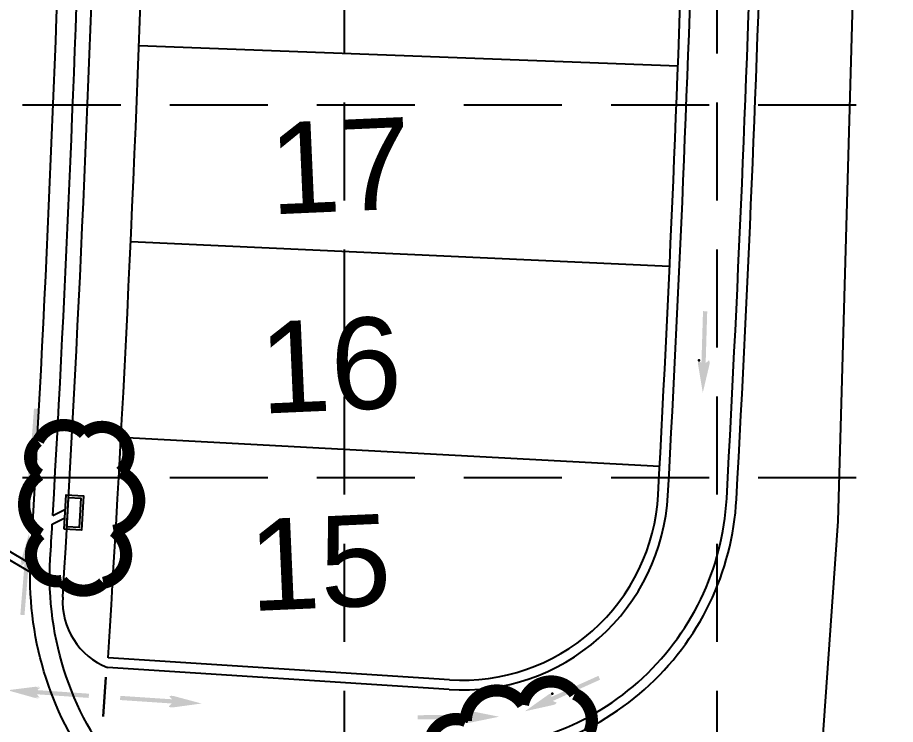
# Model space of a CAD drawing. Header units: feet. Extents: x 6037 to 11520, y 4436 to 7866.
# Drawn here: x 10243.1 to 10444.5, y 6351 to 6513.3 of the extents above; entities that cross this region are included whole.
import ezdxf
from ezdxf.enums import TextEntityAlignment as Align

# ---------------------------------------------------------------- set-up
doc = ezdxf.new("R2010")
doc.units = ezdxf.units.FT
doc.header["$LTSCALE"] = 0.4
doc.header["$MEASUREMENT"] = 0
doc.linetypes.add('DASHED2', pattern=[0.375, 0.25, -0.125])
doc.linetypes.add('HIDDEN', pattern=[0.375, 0.25, -0.125])
for name, color, linetype in [('1 LOT NUMBER', 7, 'Continuous'), ('BASE', 7, 'Continuous'), ('grid', 254, 'HIDDEN'), ('Level 1', 7, 'Continuous'), ('LOTLINE', 7, 'Continuous'), ('PAVING', 7, 'Continuous'), ('ROW', 7, 'Continuous'), ('STORM', 7, 'Continuous'), ('STORM INLET', 7, 'Continuous')]:
    doc.layers.add(name, color=color, linetype=linetype)
doc.styles.get("Standard").update_dxf_attribs({"font": 'ARIAL.TTF'})

msp = doc.modelspace()

# ---------------------------------------------------------------- hatches: boundary and pattern name
at = {"layer": 'PAVING', "linetype": 'Continuous', "lineweight": 30}
h = msp.add_hatch(color=256, dxfattribs=at)
edge = h.paths.add_edge_path()
edge.add_line((10401.66, 6434.55), (10400.96, 6433.95))
edge.add_line((10400.96, 6433.95), (10401.32, 6445.86))
edge.add_line((10401.32, 6445.86), (10400.35, 6445.88))
edge.add_line((10400.35, 6445.88), (10399.99, 6433.98))
edge.add_line((10399.99, 6433.98), (10399.45, 6434.6))
edge.add_line((10399.45, 6434.6), (10399.45, 6434.6))
edge.add_ellipse((10399.38, 6434), major_axis=(0.019, 0.63), ratio=0.285714, start_angle=342.8173, end_angle=484.7269)
edge.add_line((10399.22, 6433.65), (10399.22, 6433.65))
edge.add_line((10399.22, 6433.65), (10400.3, 6427.16))
edge.add_line((10400.3, 6427.16), (10401.82, 6433.57))
edge.add_line((10401.82, 6433.57), (10401.82, 6433.56))
edge.add_ellipse((10401.69, 6433.94), major_axis=(0.019, 0.63), ratio=0.285714, start_angle=234.1685, end_angle=374.4967)
edge.add_line((10401.66, 6434.55), (10401.66, 6434.55))
edge.add_line((10401.66, 6434.55), (10401.66, 6434.55))
at = {"layer": 'PAVING'}
h = msp.add_hatch(color=256, dxfattribs=at)
edge = h.paths.add_edge_path()
edge.add_line((10245.45, 6412.27), (10245.97, 6411.63))
edge.add_line((10245.97, 6411.63), (10246.84, 6423.5))
edge.add_line((10246.84, 6423.5), (10247.81, 6423.43))
edge.add_line((10247.81, 6423.43), (10246.93, 6411.56))
edge.add_line((10246.93, 6411.56), (10247.66, 6412.12))
edge.add_line((10247.66, 6412.12), (10247.66, 6412.12))
edge.add_ellipse((10247.66, 6411.51), major_axis=(0.046, 0.628), ratio=0.285714, start_angle=-125.8315, end_angle=14.4967, ccw=False)
edge.add_line((10247.78, 6411.13), (10247.78, 6411.13))
edge.add_line((10247.78, 6411.13), (10245.99, 6404.8))
edge.add_line((10245.99, 6404.8), (10245.18, 6411.33))
edge.add_line((10245.18, 6411.33), (10245.18, 6411.33))
edge.add_ellipse((10245.36, 6411.68), major_axis=(0.046, 0.628), ratio=0.285714, start_angle=-17.1827, end_angle=124.7269, ccw=False)
edge.add_line((10245.45, 6412.27), (10245.45, 6412.27))
edge.add_line((10245.45, 6412.27), (10245.45, 6412.27))
edge.add_line((10245.45, 6412.27), (10245.45, 6412.27))
h = msp.add_hatch(color=256, dxfattribs=at)
edge = h.paths.add_edge_path()
edge.add_line((10246.17, 6387.32), (10245.65, 6387.98))
edge.add_line((10245.65, 6387.98), (10244.67, 6376.11))
edge.add_line((10244.67, 6376.11), (10243.71, 6376.19))
edge.add_line((10243.71, 6376.19), (10244.69, 6388.05))
edge.add_line((10244.69, 6388.05), (10243.96, 6387.5))
edge.add_line((10243.96, 6387.5), (10243.96, 6387.49))
edge.add_ellipse((10243.96, 6388.11), major_axis=(-0.052, -0.628), ratio=0.285714, start_angle=-125.8315, end_angle=14.4967, ccw=False)
edge.add_line((10243.85, 6388.49), (10243.85, 6388.48))
edge.add_line((10243.85, 6388.48), (10245.7, 6394.8))
edge.add_line((10245.7, 6394.8), (10246.45, 6388.26))
edge.add_line((10246.45, 6388.26), (10246.44, 6388.27))
edge.add_ellipse((10246.27, 6387.92), major_axis=(-0.052, -0.628), ratio=0.285714, start_angle=-17.1827, end_angle=124.7269, ccw=False)
edge.add_line((10246.16, 6387.32), (10246.17, 6387.32))
edge.add_line((10246.17, 6387.32), (10246.17, 6387.32))
edge.add_line((10246.17, 6387.32), (10246.17, 6387.32))
at = {"layer": 'PAVING', "linetype": 'Continuous', "lineweight": 30}
h = msp.add_hatch(color=256, dxfattribs=at)
edge = h.paths.add_edge_path()
edge.add_line((10366.73, 6356.04), (10365.89, 6356.41))
edge.add_line((10365.89, 6356.41), (10376.75, 6361.29))
edge.add_line((10376.75, 6361.29), (10376.35, 6362.17))
edge.add_line((10376.35, 6362.17), (10365.49, 6357.29))
edge.add_line((10365.49, 6357.29), (10365.81, 6358.05))
edge.add_line((10365.81, 6358.05), (10365.81, 6358.06))
edge.add_ellipse((10365.24, 6357.86), major_axis=(0.575, 0.258), ratio=0.285714, start_angle=342.8173, end_angle=484.7269)
edge.add_line((10364.85, 6357.85), (10364.85, 6357.85))
edge.add_line((10364.85, 6357.85), (10359.49, 6354.04))
edge.add_line((10359.49, 6354.04), (10365.92, 6355.47))
edge.add_line((10365.92, 6355.47), (10365.92, 6355.47))
edge.add_ellipse((10366.19, 6355.75), major_axis=(0.575, 0.258), ratio=0.285714, start_angle=234.1685, end_angle=374.4967)
edge.add_line((10366.73, 6356.04), (10366.73, 6356.04))
edge.add_line((10366.73, 6356.04), (10366.73, 6356.04))
h = msp.add_hatch(color=256, dxfattribs=at)
edge = h.paths.add_edge_path()
edge.add_line((10248.23, 6359.42), (10247.59, 6358.9))
edge.add_line((10247.59, 6358.9), (10259.47, 6358.08))
edge.add_line((10259.47, 6358.08), (10259.4, 6357.11))
edge.add_line((10259.4, 6357.11), (10247.52, 6357.94))
edge.add_line((10247.52, 6357.94), (10248.09, 6357.21))
edge.add_line((10248.09, 6357.21), (10248.09, 6357.21))
edge.add_ellipse((10247.48, 6357.21), major_axis=(0.629, -0.044), ratio=0.285714, start_angle=-125.8315, end_angle=14.4967, ccw=False)
edge.add_line((10247.1, 6357.09), (10247.1, 6357.09))
edge.add_line((10247.1, 6357.09), (10240.76, 6358.87))
edge.add_line((10240.76, 6358.87), (10247.29, 6359.69))
edge.add_line((10247.29, 6359.69), (10247.29, 6359.69))
edge.add_ellipse((10247.64, 6359.52), major_axis=(0.629, -0.044), ratio=0.285714, start_angle=-17.1827, end_angle=124.7269, ccw=False)
edge.add_line((10248.23, 6359.42), (10248.23, 6359.42))
edge.add_line((10248.23, 6359.42), (10248.23, 6359.42))
edge.add_line((10248.23, 6359.42), (10248.23, 6359.42))
h = msp.add_hatch(color=256, dxfattribs=at)
edge = h.paths.add_edge_path()
edge.add_line((10277.97, 6357.39), (10278.54, 6356.79))
edge.add_line((10278.54, 6356.79), (10266.65, 6357.58))
edge.add_line((10266.65, 6357.58), (10266.59, 6356.62))
edge.add_line((10266.59, 6356.62), (10278.47, 6355.83))
edge.add_line((10278.47, 6355.83), (10277.81, 6355.18))
edge.add_line((10277.81, 6355.18), (10277.81, 6355.18))
edge.add_ellipse((10278.41, 6355.1), major_axis=(-0.629, 0.042), ratio=0.285714, start_angle=345.5033, end_angle=485.8315)
edge.add_line((10278.77, 6354.93), (10278.77, 6354.93))
edge.add_line((10278.77, 6354.93), (10285.29, 6355.82))
edge.add_line((10285.29, 6355.82), (10278.94, 6357.53))
edge.add_line((10278.94, 6357.53), (10278.94, 6357.53))
edge.add_ellipse((10278.57, 6357.41), major_axis=(-0.629, 0.042), ratio=0.285714, start_angle=235.2731, end_angle=377.1827)
edge.add_line((10277.97, 6357.39), (10277.97, 6357.39))
edge.add_line((10277.97, 6357.39), (10277.97, 6357.39))
edge.add_line((10277.97, 6357.39), (10277.97, 6357.39))
h = msp.add_hatch(color=256, dxfattribs=at)
edge = h.paths.add_edge_path()
edge.add_line((10346.14, 6353.88), (10346.76, 6353.2))
edge.add_line((10346.76, 6353.2), (10334.85, 6353.14))
edge.add_line((10334.85, 6353.14), (10334.86, 6352.17))
edge.add_line((10334.86, 6352.17), (10346.76, 6352.24))
edge.add_line((10346.76, 6352.24), (10346.16, 6351.67))
edge.add_line((10346.16, 6351.67), (10346.16, 6351.67))
edge.add_ellipse((10346.76, 6351.62), major_axis=(-0.63, -0.004), ratio=0.285714, start_angle=342.8173, end_angle=484.7269)
edge.add_line((10347.12, 6351.47), (10347.12, 6351.47))
edge.add_line((10347.12, 6351.47), (10353.56, 6352.79))
edge.add_line((10353.56, 6352.79), (10347.11, 6354.08))
edge.add_line((10347.11, 6354.08), (10347.11, 6354.08))
edge.add_ellipse((10346.75, 6353.93), major_axis=(-0.63, -0.004), ratio=0.285714, start_angle=234.1685, end_angle=374.4967)
edge.add_line((10346.14, 6353.88), (10346.14, 6353.88))
edge.add_line((10346.14, 6353.88), (10346.14, 6353.88))

# ---------------------------------------------------------------- linework, layer by layer
at = {"layer": 'BASE', "color": 170, "const_width": 2.8}
for points in [[(10248.36, 6394.67, 0.520567), (10248.36, 6394.67, 0.765195), (10253.23, 6383.94, 0.417879), (10262.75, 6383.5, 0.6649), (10265.07, 6395.44, 0.744833), (10266.75, 6408.94, 0.975642), (10258.37, 6417.74, 0.520567), (10247.78, 6416.06, 0.520567), (10248.17, 6408.32, 0.540264), (10248.36, 6394.67)], [(10366.23, 6340.44, 0.520567), (10366.23, 6340.44, 0.765195), (10374.21, 6349.1, 0.417879), (10370.92, 6358.04, 0.6649), (10359.02, 6355.53, 0.744833), (10345.92, 6351.81, 0.975642), (10341.09, 6340.67, 0.520567), (10346.76, 6331.57, 0.520567), (10353.73, 6334.94, 0.540264), (10366.23, 6340.44)]]:
    msp.add_lwpolyline(points, format="xyb", close=True, dxfattribs=at)
at = {"layer": 'grid', "color": 252, "linetype": 'DASHED2', "ltscale": 225}
for p, q in [((10317.99, 7776.26), (10317.99, 4782.14)), ((10403.52, 7776.26), (10403.52, 4782.14)), ((6126.74, 6493.23), (11429.95, 6493.23)), ((6126.74, 6407.69), (11429.95, 6407.69))]:
    msp.add_line(p, q, dxfattribs=at)
at = {"layer": 'Level 1', "flags": 128}
msp.add_lwpolyline([(10321.28, 4831.4), (10431.33, 6397.65), (10458.48, 7358.89)], dxfattribs=at)
at = {"layer": 'Level 1', "color": 5, "linetype": 'Continuous', "lineweight": 40}
for radius, start in [(1150, 332.59093), (1154, 332.50744)]:
    msp.add_arc((9418.05, 6804.07), radius, start, 342.50396, dxfattribs=at)
at = {"layer": 'LOTLINE'}
for p, q in [((10394.62, 6502.1), (10270.93, 6506.79)), ((10392.69, 6456.15), (10269.05, 6461.82)), ((10390.4, 6410.21), (10266.81, 6416.86))]:
    msp.add_line(p, q, dxfattribs=at)
at = {"layer": 'PAVING'}
msp.add_line((10342.07, 6359.02), (10263.72, 6364.07), dxfattribs=at)
at = {"layer": 'PAVING', "linetype": 'Continuous', "lineweight": 30}
msp.add_line((10262.7, 6352.86), (10263.36, 6361.84), dxfattribs=at)
at = {"layer": 'PAVING'}
for centre, radius, start, end in [((4620.78, 6720.79), 5642.95, 356.53992, 358.3825), ((4620.78, 6720.79), 5780.23, 356.854208, 358.3825), ((4620.78, 6720.79), 5793.73, 356.854208, 358.3825), ((10345.11, 6406.18), 47.26, 266.3144, 356.8542), ((10345.11, 6406.18), 60.76, 266.3144, 356.8542), ((10269.73, 6379.24), 16.32, 176.5399, 248.3698)]:
    msp.add_arc(centre, radius, start, end, dxfattribs=at)
at = {"layer": 'PAVING', "linetype": 'Continuous', "lineweight": 30}
for p in [(10399.45, 6434.6), (10365.81, 6358.05), (10346.16, 6351.67)]:
    msp.add_point(p, dxfattribs=at)
at = {"layer": 'ROW'}
msp.add_line((10342.22, 6361.27), (10263.86, 6366.32), dxfattribs=at)
for centre, radius, start, end in [((4620.78, 6720.79), 5654.2, 356.40563, 358.3825), ((4620.78, 6720.79), 5777.97, 356.854207, 358.382498), ((4620.78, 6720.79), 5795.98, 356.854207, 358.382498), ((10345.11, 6406.18), 45.01, 266.3144, 356.8542), ((10345.11, 6406.18), 63.01, 266.3144, 356.8542)]:
    msp.add_arc(centre, radius, start, end, dxfattribs=at)
at = {"layer": 'STORM', "color": 5}
for p, q in [((10246.03, 6387.9), (10221.49, 6402.28)), ((10245.97, 6385.97), (10221.38, 6400.39)), ((10251.16, 6398.96), (10254.07, 6400.41)), ((10251.05, 6397.02), (10253.95, 6398.47))]:
    msp.add_line(p, q, dxfattribs=at)
at = {"layer": 'STORM', "color": 5, "flags": 128}
for points in [[(10246.03, 6387.9, -0.004596), (10246.09, 6389.28), (10246.09, 6389.28, 0.007658), (10253.61, 6561.73), (10254.47, 6592.17)], [(10267.82, 6338.38, -0.195883), (10250.59, 6389.02), (10250.59, 6389.02, 0.000355), (10251.05, 6397.02)]]:
    msp.add_lwpolyline(points, format="xyb", dxfattribs=at)
at = {"layer": 'STORM', "color": 5}
msp.add_arc((4620.78, 6720.79), 5639.57, 356.72857, 358.3825, dxfattribs=at)
at = {"layer": 'STORM', "color": 5, "extrusion": (0, 0, -1)}
msp.add_arc((-10321.35, 6384.85), 75.39, 320.7358, 0.8554, dxfattribs=at)
at = {"layer": 'STORM INLET', "flags": 128}
for points in [[(10253.79, 6395.84), (10254.26, 6403.7), (10258.19, 6403.46), (10257.72, 6395.6)], [(10254.39, 6396.36), (10254.79, 6403.1), (10257.6, 6402.94), (10257.2, 6396.2)]]:
    msp.add_lwpolyline(points, close=True, dxfattribs=at)

# ---------------------------------------------------------------- texts
at = {"layer": '1 LOT NUMBER', "color": 7}
for s, p in [('17', (10300.77, 6478.55)), ('16', (10298.54, 6432.83)), ('15', (10296.08, 6387.51))]:
    msp.add_text(s, height=21, rotation=2.5387, dxfattribs=at).set_placement(p, align=Align.MIDDLE_LEFT)

doc.saveas('drawing.dxf')
